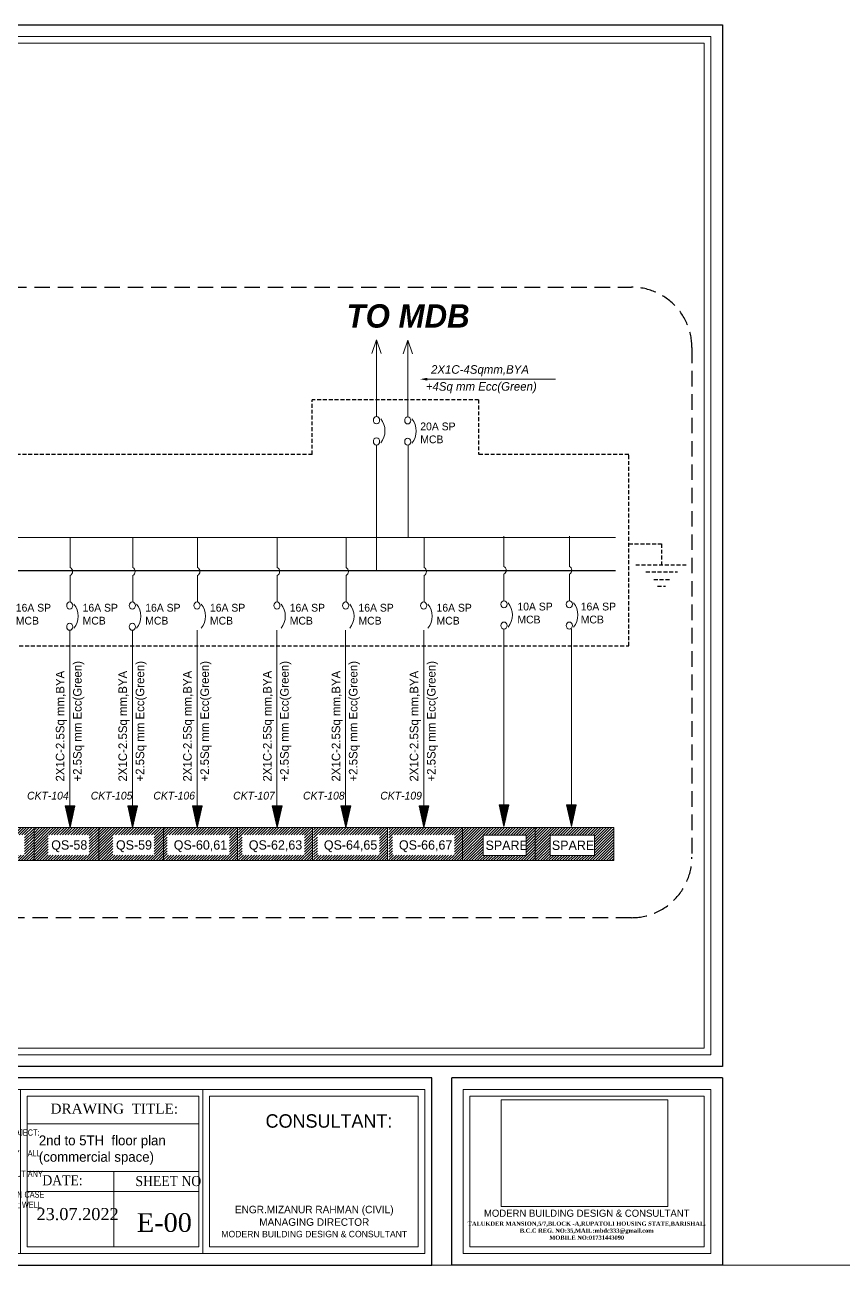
# Model space of a CAD drawing. Header units: inches. Extents: x 109699 to 44449955, y -10987 to 15824140.
# Drawn here: x 212046 to 212572, y -4569 to -3772 of the extents above; entities that cross this region are included whole.
import ezdxf

# ---------------------------------------------------------------- set-up
doc = ezdxf.new("R2010")
doc.units = ezdxf.units.IN
doc.header["$LTSCALE"] = 5
doc.header["$MEASUREMENT"] = 0
doc.linetypes.add('DASHED', pattern=[0.75, 0.5, -0.25])
doc.linetypes.add('DASHED2', pattern=[0.375, 0.25, -0.125])
doc.layers.get('0').update_dxf_attribs({"color": 123})
doc.layers.get('Defpoints').update_dxf_attribs({"lineweight": 5})
for name, color, linetype, lineweight in [('@NORMAL', 7, 'Continuous', 5), ('CKT-TEXT', 6, 'Continuous', 9), ('E-BOX', 20, 'Continuous', 30), ('E-BUSBER-B', 21, 'Continuous', 18), ('E-BUSBER-N', 131, 'Continuous', 18), ('E-CKT-CABLE', 116, 'Continuous', 18), ('E-CKT-TEXT', 135, 'Continuous', 18), ('E-CKT-TEXT-2', 7, 'Continuous', 9), ('E-MCCB', 5, 'Continuous', 13), ('E-QS-Socket-15A', 1, 'Continuous', 9), ('E-SB-Switch-Board', 106, 'Continuous', 18), ('leter', 140, 'Continuous', 13), ('Text', 7, 'Continuous', 0), ('WALL-1', 8, 'Continuous', 9)]:
    doc.layers.add(name, color=color, linetype=linetype, lineweight=lineweight)
doc.styles.add('box text', font='arial.ttf')
doc.styles.add('RomanS', font='romans.shx')
doc.styles.add('SH-T2', font='times.ttf')
doc.styles.get("Standard").update_dxf_attribs({"font": 'times.ttf'})
doc.styles.add('TAVE2', font='ROM_____.PFB')
picture_1 = doc.add_image_def('image1.png', size_in_pixel=(745, 477))

# ---------------------------------------------------------------- blocks, each defined once
blk = doc.blocks.new('zxczxczxcz')
at = {"layer": '@NORMAL'}
for points in [[(177327.5, -15450.1), (175295.2, -15450.1), (175295.2, -14276.8), (177327.5, -14276.8)], [(177319.9, -15442.5), (175302.8, -15442.5), (175302.8, -14284.5), (177319.9, -14284.5)]]:
    blk.add_lwpolyline(points, close=True, dxfattribs=at)
at = {"layer": 'Text', "lineweight": 30}
for p, q in [((177028.8, -15692.6), (177028.8, -15476.8)), ((177340.9, -15476.8), (177028.8, -15476.8)), ((177340.9, -15476.8), (177340.9, -15692.6)), ((177340.9, -15692.6), (177028.8, -15692.6))]:
    blk.add_line(p, q, dxfattribs=at)
at = {"layer": 'Text'}
for p, q in [((177340.9, -15692.6), (177340.9, -15476.8)), ((177340.9, -15692.6), (177340.9, -15476.8)), ((176008.4, -15679.2), (176008.4, -15490.2)), ((176270.1, -15490.2), (176270.1, -15679.2)), ((176531.8, -15490.2), (176531.8, -15679.2)), ((176742, -15490.2), (176997.7, -15490.2)), ((176742, -15679.2), (176742, -15490.2)), ((176997.7, -15490.2), (176997.7, -15679.2)), ((177042.2, -15490.2), (177327.5, -15490.2)), ((177042.2, -15679.2), (177042.2, -15490.2)), ((177327.5, -15490.2), (177327.5, -15679.2)), ((175700.4, -15497.8), (175700.4, -15671.6)), ((175709, -15497.8), (176001.6, -15497.8)), ((175709, -15497.8), (175709, -15671.6)), ((176001.6, -15497.8), (176001.6, -15671.6)), ((176001.6, -15671.6), (176001.6, -15497.8)), ((176016.1, -15671.6), (176016.1, -15497.8)), ((176262.5, -15497.8), (176262.5, -15671.6)), ((176277.8, -15497.8), (176277.8, -15671.6)), ((176524.2, -15497.8), (176524.2, -15671.6)), ((176539.5, -15497.8), (176539.5, -15671.6)), ((176749.6, -15497.8), (176990.1, -15497.8)), ((176749.6, -15671.6), (176749.6, -15497.8)), ((176990.1, -15497.8), (176990.1, -15671.6)), ((177049.8, -15497.8), (177319.9, -15497.8)), ((177049.8, -15671.6), (177049.8, -15497.8)), ((177319.9, -15497.8), (177319.9, -15671.6)), ((175349, -15529.9), (175700.4, -15529.9)), ((175709, -15529.9), (176001.6, -15529.9)), ((176016.1, -15529.9), (176262.5, -15529.9)), ((176277.8, -15529.9), (176524.2, -15529.9)), ((176539.5, -15529.9), (176737.2, -15529.9)), ((176539.5, -15584.7), (176737.2, -15584.7)), ((176639.5, -15584.7), (176639.5, -15671.6)), ((176016.1, -15592.4), (176262.5, -15592.4)), ((176016.1, -15616.8), (176262.5, -15616.8)), ((176539.5, -15607.6), (176737.2, -15607.6)), ((176990.1, -15671.6), (176749.6, -15671.6)), ((177319.9, -15671.6), (177049.8, -15671.6)), ((176997.7, -15679.2), (176742, -15679.2)), ((177327.5, -15679.2), (177042.2, -15679.2))]:
    blk.add_line(p, q, dxfattribs=at)
at = {"layer": 'Text', "lineweight": 30}
blk.add_lwpolyline([(177005.9, -15476.8), (175281.8, -15476.8), (175281.8, -15692.6), (177005.9, -15692.6)], close=True, dxfattribs=at)
at = {"layer": 'Text'}
blk.add_lwpolyline([(176997.7, -15490.2), (175295.2, -15490.2), (175295.2, -15679.2), (176997.7, -15679.2)], close=True, dxfattribs=at)
for points in [[(175700.4, -15497.8), (175349, -15497.8), (175349, -15671.6), (175700.4, -15671.6)], [(176001.6, -15497.8), (175709, -15497.8)], [(176524.2, -15497.8), (176016.1, -15497.8)], [(176539.5, -15671.6), (176737.2, -15671.6), (176737.2, -15497.8), (176539.5, -15497.8)], [(175709, -15671.6), (176001.6, -15671.6)], [(176016.1, -15671.6), (176524.2, -15671.6)]]:
    blk.add_lwpolyline(points, dxfattribs=at)
at = {"layer": 'WALL-1', "lineweight": 30}
blk.add_line((177340.9, -14263.5), (177340.9, -15463.5), dxfattribs=at)
blk.add_lwpolyline([(177340.9, -15463.5), (175281.8, -15463.5), (175281.8, -14263.5), (177340.9, -14263.5)], close=True, dxfattribs=at)
at = {"layer": 'leter', "insert": (177184.4, -15628.6), "char_height": 3.9766, "width": 400.68, "attachment_point": 2}
blk.add_mtext('{\\fFranklin Gothic Medium|b0|i0|c0|p34;\\H2.066x;\\C5;MODERN BUILDING DESIGN & CONSULTANT\\H1.2x; \\C256; \\P\\fTimes New Roman|b1|i0|c0|p18;\\H0.4899x;\\C7;TALUKDER MANSION,5/7,BLOCK -A,RUPATOLI HOUSING STATE,BARISHAL.\\PB.C.C REG. NO:35,MAIL:mbdc333@gmail.com\\PMOBILE NO:01731443090\\P\\fFranklin Gothic Medium|b0|i0|c0|p34;\\H0.8231x;\\C256;                             }', dxfattribs=at)
at = {"layer": 'Text'}
for s, insert, char_height, width, attachment_point in [("{\\C1;ARCHITECT'S NAME & SIGNATURE:}", (176020.9, -15504.7, 29.8), 11.609, 235.441, 1), ('{\\C1;NOTE:}', (176282.6, -15504.7, 29.8), 12.899, 235.441, 1), ('{\\fFranklin Gothic Medium Cond|b0|i0|c0|p34;\\C1;PROJECT:}', (175357.8, -15510.9, 91), 15.338, 414.227, 1), ('{\\fFranklin Gothic Medium|b0|i0|c0|p34;\\C1;OWNER:}', (175717.8, -15506.8), 15.338, 414.227, 1), ('{\\C1;DRAWING  TITLE:}', (176566.4, -15506.4, -14.9), 11.609, 235.441, 1), ('{\\fFranklin Gothic Medium|b0|i0|c0|p34;\\C1;CONSULTANT:}', (176814.3, -15518.7, 279.5), 15.479, 414.227, 1), ('\\pt35.29515;{\\fCentury Gothic|b1|i0|c0|p34;PROPOSED 10 STORIED MIXED USE BUILDING FOR \\PMD.MIJANUR RAHAMAN GONG,\\PS/O:LATE.MOTIUR RAHMAN, \\PMOUZA:BAGURA ALEKANDA,J.L NO.:50,\\PKHATIAN NO.:24703,PLOT NO.:1156,\\PWARD NO.:20,LECHUSHAH SARAK,\\P\\pt67.08058;COLLEGE ROAD, \\PB.C.C , BARISHAL }', (175356.2, -15535.4), 9.808, 458.165, 1), ('{\\fArial Narrow|b1|i0|c0|p34;Md. Amirul Arifin\\P\\fArial Narrow|b0|i0|c0|p34;\\H0.7794x;Architect\\PIAB & Rajuk Reg. No: A-273\\fCentury Gothic|b0|i0|c0|p34;\\L\\P\\H1.283x;\\l \\P\\fFranklin Gothic Medium|b0|i0|c0|p34; \\fFranklin Gothic Book|b0|i0|c0|p34;\\H0.6173x;  \\fFranklin Gothic Medium|b0|i0|c0|p34;\\H1.62x; \\fFranklin Gothic Book|b0|i0|c0|p34;\\H0.6173x; \\fFranklin Gothic Medium|b0|i0|c0|p34;\\H1.62x;                                                                                       }', (176140.3, -15537.7), 12.7553, 248.971, 2), ('\\pi-34.83833,l34.83833,t34.83833;{\\W0.9;\\C1;DATE:}', (176557, -15588.9, -14.9), 11.609, 235.441, 1), ('\\pi-34.83833,l34.83833,t34.83833;{\\W0.9;\\C1;SHEET NO}', (176664.3, -15589.8, -14.9), 11.609, 235.441, 1), ('{\\C1;STRUCTURAL Eng. NAME & SIGNATURE:}', (176021.3, -15600.8, 29.8), 9.029, 235.441, 1), ('{\\fTimes New Roman|b1|i0|c0|p18; Engr. S.M. Towhidul Alam\\P\\fTimes New Roman|b0|i0|c0|p18; \\H0.9205x;B.Sc. Engr. (CIVIL); \\fTimes New Roman|b1|i0|c0|p18;M-23859}', (176136.8, -15628.7, -14.9), 12.7553, 248.971, 2), ('\\pi-191.13542,l191.13542,t191.13542;23.07.2022', (176550.3, -15626.7, -14.9), 13.931, 375.033, 1), ('{\\fFranklin Gothic Medium|b0|i0|c0|p34;\\C0;ENGR.MIZANUR RAHMAN (CIVIL)\\PMANAGING DIRECTOR\\P\\H0.8571x;MODERN BUILDING DESIGN & CONSULTANT}', (176870.4, -15624.1, -11.9), 8.668, 331.382, 2)]:
    blk.add_mtext(s, dxfattribs=dict(at, insert=insert, char_height=char_height, width=width, attachment_point=attachment_point))
at = {"layer": 'Text', "linetype": 'Continuous', "insert": (175719.2, -15536.1), "char_height": 11.145, "width": 329.404, "attachment_point": 1, "style": 'SH-T2'}
blk.add_mtext('\\pt76.20062;{\\fCentury Gothic|b1|i0|c0|p34;1/ MD.MIJANUR RAHAMAN \\P\\P2/MD.MOFIZUR RAHAMAN\\P \\P3/ROKSANA BEGUM\\P\\P4/SHIRIN SULTANA}', dxfattribs=at)
at = {"layer": 'Text', "insert": (176282.3, -15536.2, -14.9), "char_height": 7.1387, "width": 248.98, "attachment_point": 1, "style": 'box text'}
blk.add_mtext("{\\fArial Narrow|b0|i0|c0|p34;\\W0.9;THIS NOTE IS VALID FOR DRAWINGS RELATED TO THIS PROJECT:\\P1. PLEASE DO NOT SCALE FROM THE DRAWINGS.\\P2. CONTRACTORS AND SUB-CONTRACTORS ARE TO VERIFY    ALL DIMENSIONS AT THE SITE.\\P3. THE CONTRACTOR IS TO NOTIFY THE CONSULTANT ABOUT ANY DISCREPANCIES/ DIFFERENCES CONTAINED\\PIN THE DRAWING (IN RELATION TO OTHER DRAWINGS) OR IN CASE OF CONTRADICTS WITH  'BNBC' & 'IMARAT BIDHIMALA, 2008'; WELL BEFORE IGNITING WORK.}", dxfattribs=at)
at = {"layer": '@NORMAL', "color": 0}
image = blk.add_image(picture_1, insert=(177085.8, -15624.9), size_in_units=(191.9, 122.8), rotation=0, dxfattribs=dict(at, brightness=35, contrast=59))
image.dxf.flags = 7
blk = doc.blocks.new('E-CKT TEXT')
for p, q in [((648438.87, 22105.08), (648437.12, 22112.85)), ((648437.12, 22112.85), (648440.62, 22112.85)), ((648437.16, 22112.65), (648437.36, 22112.85)), ((648437.21, 22112.43), (648437.63, 22112.85)), ((648437.26, 22112.21), (648437.89, 22112.85)), ((648437.31, 22112), (648438.16, 22112.85)), ((648437.36, 22111.78), (648438.43, 22112.85)), ((648437.41, 22111.56), (648438.69, 22112.85)), ((648437.46, 22111.35), (648438.96, 22112.85)), ((648437.51, 22111.13), (648439.22, 22112.85)), ((648437.55, 22110.92), (648439.49, 22112.85)), ((648437.6, 22110.7), (648439.75, 22112.85)), ((648437.65, 22110.48), (648440.02, 22112.85)), ((648437.7, 22110.27), (648440.28, 22112.85)), ((648437.75, 22110.05), (648440.55, 22112.85)), ((648437.8, 22109.83), (648440.57, 22112.6)), ((648437.85, 22109.62), (648440.49, 22112.26)), ((648437.9, 22109.4), (648440.41, 22111.92)), ((648437.94, 22109.18), (648440.34, 22111.58)), ((648437.99, 22108.97), (648440.26, 22111.23)), ((648438.87, 22105.08), (648440.62, 22112.85)), ((648438.04, 22108.75), (648440.18, 22110.89)), ((648438.09, 22108.54), (648440.11, 22110.55)), ((648438.14, 22108.32), (648440.03, 22110.21)), ((648438.19, 22108.1), (648439.95, 22109.86)), ((648438.24, 22107.89), (648439.87, 22109.52)), ((648438.29, 22107.67), (648439.8, 22109.18)), ((648438.34, 22107.45), (648439.72, 22108.84)), ((648438.38, 22107.24), (648439.64, 22108.49)), ((648438.43, 22107.02), (648439.56, 22108.15)), ((648438.48, 22106.8), (648439.49, 22107.81)), ((648438.53, 22106.59), (648439.41, 22107.47)), ((648438.58, 22106.37), (648439.33, 22107.13)), ((648438.63, 22106.16), (648439.26, 22106.78)), ((648438.68, 22105.94), (648439.18, 22106.44)), ((648438.73, 22105.72), (648439.1, 22106.1)), ((648438.77, 22105.51), (648439.02, 22105.76)), ((648438.82, 22105.29), (648438.95, 22105.41))]:
    blk.add_line(p, q)
blk = doc.blocks.new('A$C7DE01C66')
at = {"layer": 'E-CKT-CABLE'}
for p, q in [((0, 25.02), (0, 13.35)), ((0, 10.31), (0, 0))]:
    blk.add_line(p, q, dxfattribs=at)
blk.add_arc((-0.81, 11.83), 1.72, 298.1075, 61.8925, dxfattribs=at)

msp = doc.modelspace()

# ---------------------------------------------------------------- hatches: boundary and pattern name
at = {"layer": 'E-CKT-TEXT-2'}
h = msp.add_hatch(dxfattribs=at)
h.set_pattern_fill('ANSI31', color=256, scale=10)
h.set_pattern_definition([(45, (10233.5841, -16781.8087), (-0.8838834765, 0.8838834765), [])])
h.paths.add_polyline_path([(212424.56, -4287.61), (212396.88, -4287.61), (212396.88, -4287.61), (212396.88, -4287.61), (212374.04, -4287.61), (212374.04, -4308.8), (212424.56, -4308.8)])
h.paths.add_polyline_path([(212374.04, -4287.61), (212353.49, -4287.61), (212353.49, -4287.61), (212353.49, -4287.61), (212327.37, -4287.61), (212327.37, -4308.8), (212374.04, -4308.8)])
h.paths.add_polyline_path([(212383.6, -4305.5), (212412.17, -4305.5), (212412.17, -4292.55), (212383.6, -4292.55)], flags=16)
h.paths.add_polyline_path([(212340.5, -4305.5), (212368.33, -4305.5), (212368.33, -4292.55), (212340.5, -4292.55)], flags=16)
at = {"layer": 'E-QS-Socket-15A'}
h = msp.add_hatch(dxfattribs=at)
h.set_pattern_fill('ANSI31', color=1, scale=10)
h.set_pattern_definition([(45, (9998.8165, -16781.8087), (-0.8838834765, 0.8838834765), [])])
h.paths.add_polyline_path([(212051.91, -4287.61), (212031.96, -4287.61), (212031.96, -4287.61), (212031.96, -4287.61), (212010.4, -4287.61), (212010.4, -4308.8), (212051.91, -4308.8)])
h.paths.add_polyline_path([(212019.41, -4305.3), (212045.88, -4305.3), (212045.88, -4292.35), (212019.41, -4292.35)], flags=16)
h = msp.add_hatch(dxfattribs=at)
h.set_pattern_fill('ANSI31', color=1, scale=10)
h.set_pattern_definition([(45, (18117.269, 2023.2584), (-0.8838834765, 0.8838834765), [])])
h.paths.add_polyline_path([(212093.5, -4287.61), (212073.55, -4287.61), (212073.55, -4287.61), (212073.55, -4287.61), (212051.99, -4287.61), (212051.99, -4308.8), (212093.5, -4308.8)])
h.paths.add_polyline_path([(212061, -4305.3), (212087.47, -4305.3), (212087.47, -4292.35), (212061, -4292.35)], flags=16)
h = msp.add_hatch(dxfattribs=at)
h.set_pattern_fill('ANSI31', color=1, scale=10)
h.set_pattern_definition([(45, (10081.9962, -16781.8087), (-0.8838834765, 0.8838834765), [])])
h.paths.add_polyline_path([(212135.09, -4287.61), (212115.14, -4287.61), (212115.14, -4287.61), (212115.14, -4287.61), (212093.58, -4287.61), (212093.58, -4308.8), (212135.09, -4308.8)])
h.paths.add_polyline_path([(212102.59, -4305.3), (212129.06, -4305.3), (212129.06, -4292.35), (212102.59, -4292.35)], flags=16)
h = msp.add_hatch(dxfattribs=at)
h.set_pattern_fill('ANSI31', color=1, scale=10)
h.set_pattern_definition([(45, (10123.586, -16781.8087), (-0.8838834765, 0.8838834765), [])])
h.paths.add_polyline_path([(212182.64, -4287.61), (212156.73, -4287.61), (212156.73, -4287.61), (212156.73, -4287.61), (212135.17, -4287.61), (212135.17, -4308.8), (212182.64, -4308.8)])
h.paths.add_polyline_path([(212137.53, -4305.3), (212177.55, -4305.3), (212177.55, -4292.35), (212137.53, -4292.35)], flags=16)
h = msp.add_hatch(dxfattribs=at)
h.set_pattern_fill('ANSI31', color=1, scale=10)
h.set_pattern_definition([(45, (10171.8282, -16781.8087), (-0.8838834765, 0.8838834765), [])])
h.paths.add_polyline_path([(212230.88, -4287.61), (212204.97, -4287.61), (212204.97, -4287.61), (212204.97, -4287.61), (212183.41, -4287.61), (212183.41, -4308.8), (212230.88, -4308.8)])
h.paths.add_polyline_path([(212185.77, -4305.3), (212225.79, -4305.3), (212225.79, -4292.35), (212185.77, -4292.35)], flags=16)
h = msp.add_hatch(dxfattribs=at)
h.set_pattern_fill('ANSI31', color=1, scale=10)
h.set_pattern_definition([(45, (10220.0704, -16781.8087), (-0.8838834765, 0.8838834765), [])])
h.paths.add_polyline_path([(212279.12, -4287.61), (212253.21, -4287.61), (212253.21, -4287.61), (212253.21, -4287.61), (212231.65, -4287.61), (212231.65, -4308.8), (212279.12, -4308.8)])
h.paths.add_polyline_path([(212234.01, -4305.3), (212274.03, -4305.3), (212274.03, -4292.35), (212234.01, -4292.35)], flags=16)
h = msp.add_hatch(dxfattribs=at)
h.set_pattern_fill('ANSI31', color=1, scale=10)
h.set_pattern_definition([(45, (10268.3126, -16781.8087), (-0.8838834765, 0.8838834765), [])])
h.paths.add_polyline_path([(212327.37, -4287.61), (212301.45, -4287.61), (212301.45, -4287.61), (212301.45, -4287.61), (212279.9, -4287.61), (212279.9, -4308.8), (212327.37, -4308.8)])
h.paths.add_polyline_path([(212282.26, -4305.3), (212322.27, -4305.3), (212322.27, -4292.35), (212282.26, -4292.35)], flags=16)

# ---------------------------------------------------------------- linework, layer by layer
at = {"linetype": 'DASHED2', "lineweight": 25, "ltscale": 8}
msp.add_lwpolyline([(211437.14, -3940.39), (212435.87, -3940.39, -0.414214), (212474.75, -3979.27), (212474.75, -4306.65, -0.414214), (212435.87, -4345.53), (211437.14, -4345.53, -0.414214), (211398.26, -4306.65), (211398.26, -3979.27, -0.414214)], format="xyb", close=True, dxfattribs=at)
at = {"layer": 'CKT-TEXT', "extrusion": (0, 0, -1)}
for centre in [(212070.42, -4151.79), (212110.66, -4151.79), (212152.25, -4151.79), (212203.54, -4151.79), (212247.71, -4151.79), (212297.88, -4151.79), (212349.47, -4151.03), (212391.52, -4151.03)]:
    msp.add_ellipse(centre, major_axis=(0, 11.32), ratio=0.8736, start_param=0.810857, end_param=2.330736, dxfattribs=at)
at = {"layer": 'Defpoints', "ltscale": 0.5}
msp.add_ray((184484.87, -4568.82), (1, 0), dxfattribs=at)
at = {"layer": 'E-BOX', "linetype": 'DASHED'}
for p, q in [((212337.64, -4012.73), (212230.74, -4012.73)), ((212230.74, -4047.88), (212230.74, -4012.73)), ((212230.74, -4047.88), (212230.74, -4012.73)), ((212337.64, -4012.73), (212337.64, -4047.88)), ((212230.74, -4047.88), (211434.96, -4047.88)), ((212230.74, -4047.88), (211434.96, -4047.88)), ((212434.2, -4047.88), (212337.64, -4047.88)), ((212434.2, -4170.9), (212434.2, -4047.88)), ((212434.2, -4105.38), (212455.31, -4105.38)), ((212455.31, -4105.38), (212455.31, -4118.8)), ((212438.67, -4118.8), (212471.94, -4118.8)), ((212445.22, -4123.29), (212465.4, -4123.29)), ((212450.26, -4128.23), (212460.35, -4128.23)), ((212452.74, -4132.51), (212457.78, -4132.51)), ((211434.96, -4170.9), (212434.2, -4170.9))]:
    msp.add_line(p, q, dxfattribs=at)
at = {"layer": 'E-BUSBER-B', "color": 1}
msp.add_line((211453.3, -4101.19), (212425.74, -4101.19), dxfattribs=at)
at = {"layer": 'E-BUSBER-N', "lineweight": 25}
msp.add_line((211453.3, -4122.54), (212425.74, -4122.54), dxfattribs=at)
at = {"layer": 'E-CKT-CABLE'}
for p, q in [((212272.04, -3974.34), (212269.11, -3983.08)), ((212272.04, -3974.34), (212275.11, -3983.08)), ((212272.04, -4023.63), (212272.04, -3974.34)), ((212292.14, -3974.47), (212289.2, -3983.21)), ((212292.14, -3974.47), (212295.2, -3983.21)), ((212292.14, -4023.75), (212292.14, -3974.47)), ((212304.62, -3999.55), (212387.18, -3999.55)), ((212272.04, -4122.54), (212272.04, -4041.83)), ((212292.37, -4101.3), (212292.37, -4041.94)), ((212353.95, -4160.13), (212353.95, -4286.85)), ((212397.33, -4160.13), (212397.33, -4286.85)), ((212074.9, -4160.89), (212074.9, -4287.61)), ((212115.14, -4160.89), (212115.14, -4287.61)), ((212156.73, -4160.89), (212156.73, -4287.61)), ((212208.02, -4160.89), (212208.02, -4287.61)), ((212252.18, -4160.89), (212252.18, -4287.61)), ((212302.36, -4160.89), (212302.36, -4287.61)), ((212135.12, -4287.61), (212135.12, -4308.8)), ((212327.37, -4287.61), (212327.37, -4308.8)), ((212424.56, -4287.61), (212424.56, -4308.8))]:
    msp.add_line(p, q, dxfattribs=at)
msp.add_lwpolyline([(211435.48, -4287.61), (212424.56, -4287.61), (212424.56, -4308.8), (211435.48, -4308.8)], close=True, dxfattribs=at)
msp.add_solid([(212304.62, -4000.44), (212304.62, -3998.67), (212299.98, -3999.55)], dxfattribs=at)
at = {"layer": 'E-CKT-TEXT-2'}
msp.add_line((212374.04, -4287.61), (212374.04, -4308.8), dxfattribs=at)
for points in [[(212374.04, -4287.61), (212353.49, -4287.61), (212353.49, -4287.61), (212353.49, -4287.61), (212327.37, -4287.61), (212327.37, -4308.8), (212374.04, -4308.8)], [(212424.56, -4287.61), (212396.88, -4287.61), (212396.88, -4287.61), (212396.88, -4287.61), (212374.04, -4287.61), (212374.04, -4308.8), (212424.56, -4308.8)], [(212340.5, -4305.5), (212368.33, -4305.5), (212368.33, -4292.55), (212340.5, -4292.55)], [(212383.6, -4305.5), (212412.17, -4305.5), (212412.17, -4292.55), (212383.6, -4292.55)]]:
    msp.add_lwpolyline(points, close=True, dxfattribs=at)
at = {"layer": 'E-MCCB', "extrusion": (0, 0, -1)}
for centre in [(212272.04, -4025.9), (212292.14, -4026.03), (212272.04, -4039.55), (212292.14, -4039.68)]:
    msp.add_ellipse(centre, major_axis=(0, 2.28), ratio=0.8736, dxfattribs=at)
for centre, major_axis, start_param, end_param in [((212267.57, -4032.73), (0, 11.32), 0.810857, 2.330736), ((212287.66, -4032.85), (0, 11.32), 0.810857, 2.330736), ((212074.9, -4144.96), (0, 2.28), 1.570796326787449, 7.853981633967035), ((212115.14, -4144.96), (0, 2.28), 1.570796326787449, 7.853981633967035), ((212156.73, -4144.96), (0, 2.28), 1.570796326787449, 7.853981633967035), ((212208.02, -4144.96), (0, 2.28), 1.570796326787449, 7.853981633967035), ((212252.18, -4144.96), (0, 2.28), 1.570796326787449, 7.853981633967035), ((212302.36, -4144.96), (0, 2.28), 1.570796326787449, 7.853981633967035), ((212353.95, -4144.2), (0, 2.28), 1.570796326787449, 7.853981633967035), ((212396, -4144.2), (0, 2.28), 1.570796326787449, 7.853981633967035), ((212074.9, -4158.61), (0, 2.28), 1.570796326788042, 7.853981633967629), ((212115.14, -4158.61), (0, 2.28), 1.570796326788042, 7.853981633967629), ((212353.95, -4157.85), (0, 2.28), 1.570796326788042, 7.853981633967629), ((212396, -4157.85), (0, 2.28), 1.570796326788042, 7.853981633967629)]:
    msp.add_ellipse(centre, major_axis=major_axis, ratio=0.8736, start_param=start_param, end_param=end_param, dxfattribs=at)
at = {"layer": 'E-QS-Socket-15A', "ltscale": 10}
msp.add_line((212337.64, -4012.73), (212337.64, -4012.73), dxfattribs=at)
at = {"layer": 'E-QS-Socket-15A', "color": 1}
for p, q in [((212051.94, -4287.61), (212051.94, -4308.8)), ((212051.94, -4287.61), (212051.94, -4308.8)), ((212093.53, -4287.61), (212093.53, -4308.8)), ((212093.53, -4287.61), (212093.53, -4308.8)), ((212093.53, -4287.61), (212093.53, -4308.8)), ((212093.53, -4287.61), (212093.53, -4308.8)), ((212093.53, -4287.61), (212093.53, -4308.8)), ((212093.53, -4287.61), (212093.53, -4308.8)), ((212135.12, -4287.61), (212135.12, -4308.8)), ((212135.12, -4287.61), (212135.12, -4308.8)), ((212135.12, -4287.61), (212135.12, -4308.8)), ((212135.12, -4287.61), (212135.12, -4308.8)), ((212182.64, -4287.61), (212182.64, -4308.8)), ((212230.88, -4287.61), (212230.88, -4308.8)), ((212279.12, -4287.61), (212279.12, -4308.8)), ((212327.37, -4287.61), (212327.37, -4308.8))]:
    msp.add_line(p, q, dxfattribs=at)
at = {"layer": 'E-QS-Socket-15A', "color": 244}
for p, q in [((212051.94, -4287.61), (212051.94, -4308.8)), ((212135.12, -4287.61), (212135.12, -4308.8))]:
    msp.add_line(p, q, dxfattribs=at)
at = {"layer": 'E-SB-Switch-Board'}
msp.add_line((212135.12, -4287.61), (212135.12, -4308.8), dxfattribs=at)

# ---------------------------------------------------------------- block references
at = {"layer": 'E-CKT-TEXT-2', "xscale": 1.791404791323321, "yscale": 1.791404791323321, "zscale": 1.791404791323321}
for p in [(-949262.55, -43885.99), (-949219.17, -43885.99)]:
    msp.add_blockref('E-CKT TEXT', p, dxfattribs=at)
at = {"layer": 'E-QS-Socket-15A', "ltscale": 10, "xscale": 1.65870814017606, "yscale": 1.65870814017606, "zscale": 1.65870814017606}
for p in [(212075.16, -4142.71), (212115.4, -4142.71), (212156.99, -4142.71), (212208.27, -4142.71), (212252.44, -4142.71), (212302.62, -4142.71), (212353.91, -4141.94), (212396, -4141.93)]:
    msp.add_blockref('A$C7DE01C66', p, dxfattribs=at)
at = {"layer": 'E-QS-Socket-15A', "color": 1, "xscale": 1.791404791323321, "yscale": 1.791404791323321, "zscale": 1.791404791323321}
for p in [(-949541.45, -43886.75), (-949501.21, -43886.75), (-949459.62, -43886.75), (-949408.33, -43886.75), (-949364.17, -43886.75), (-949313.99, -43886.75)]:
    msp.add_blockref('E-CKT TEXT', p, dxfattribs=at)
at = {"layer": 'WALL-1', "linetype": 'Continuous', "xscale": 0.5576728227840001, "yscale": 0.5576728227840001, "zscale": 0.5576728227840001}
msp.add_blockref('zxczxczxcz', (113596.22, 4182.51), dxfattribs=at)

# ---------------------------------------------------------------- texts
at = {"layer": 'CKT-TEXT', "attachment_point": 1}
for s, insert, char_height, width, style in [('{\\fCentury Gothic|b1|i1|c0|p34;TO MDB}', (212252.79, -3951.4), 15, 86.7197, 'TAVE2'), ('{\\fCentury Gothic|b0|i1|c0|p34;2X1C-4Sqmm,BYA}', (212307.07, -3990.54), 5.5, 92.1714, 'RomanS'), ('{\\fCentury Gothic|b0|i1|c0|p34;+4Sq mm Ecc(Green)}', (212303.71, -4001.44), 5.5, 92.1714, 'RomanS'), ('{\\fCentury Gothic|b0|i0|c0|p34;20A SP\\PMCB}', (212300.18, -4027.37), 5, 29.9821, 'RomanS'), ('{\\fCentury Gothic|b0|i0|c0|p34;16A SP\\PMCB}', (212040.22, -4143.87), 5, 29.9821, 'RomanS'), ('{\\fCentury Gothic|b0|i0|c0|p34;16A SP\\PMCB}', (212083.16, -4143.87), 5, 29.9821, 'RomanS'), ('{\\fCentury Gothic|b0|i0|c0|p34;16A SP\\PMCB}', (212123.4, -4143.87), 5, 29.9821, 'RomanS'), ('{\\fCentury Gothic|b0|i0|c0|p34;16A SP\\PMCB}', (212164.99, -4143.87), 5, 29.9821, 'RomanS'), ('{\\fCentury Gothic|b0|i0|c0|p34;16A SP\\PMCB}', (212216.28, -4143.87), 5, 29.9821, 'RomanS'), ('{\\fCentury Gothic|b0|i0|c0|p34;16A SP\\PMCB}', (212260.45, -4143.87), 5, 29.9821, 'RomanS'), ('{\\fCentury Gothic|b0|i0|c0|p34;16A SP\\PMCB}', (212310.62, -4143.87), 5, 29.9821, 'RomanS'), ('{\\fCentury Gothic|b0|i0|c0|p34;10A SP\\PMCB}', (212362.6, -4143.13), 5, 29.9821, 'RomanS'), ('{\\fCentury Gothic|b0|i0|c0|p34;16A SP\\PMCB}', (212403.31, -4143.13), 5, 29.9821, 'RomanS')]:
    msp.add_mtext(s, dxfattribs=dict(at, insert=insert, char_height=char_height, width=width, style=style))
at = {"layer": 'E-CKT-TEXT', "color": 1, "char_height": 5, "width": 24.1526, "attachment_point": 1}
for s, insert in [('{\\fCentury Gothic|b0|i1|c0|p34;\\C256;CKT-104}', (212047.45, -4264.62)), ('{\\fCentury Gothic|b0|i1|c0|p34;\\C256;CKT-105}', (212088.41, -4264.62)), ('{\\fCentury Gothic|b0|i1|c0|p34;\\C256;CKT-106}', (212128.62, -4264.62)), ('{\\fCentury Gothic|b0|i1|c0|p34;\\C256;CKT-107}', (212179.91, -4264.62)), ('{\\fCentury Gothic|b0|i1|c0|p34;\\C256;CKT-108}', (212224.81, -4264.62)), ('{\\fCentury Gothic|b0|i1|c0|p34;\\C256;CKT-109}', (212274.46, -4264.62))]:
    msp.add_mtext(s, dxfattribs=dict(at, insert=insert))
at = {"layer": 'E-CKT-TEXT-2', "color": 7, "char_height": 5.5, "width": 121.8928, "attachment_point": 1, "rotation": 90, "style": 'RomanS'}
for s, insert in [('{\\fCentury Gothic|b0|i0|c0|p34;\\C256;+2.5Sq mm Ecc(Green) }', (212077, -4258.05)), ('{\\fCentury Gothic|b0|i0|c0|p34;\\C256;+2.5Sq mm Ecc(Green) }', (212117.24, -4258.05)), ('{\\fCentury Gothic|b0|i0|c0|p34;\\C256;+2.5Sq mm Ecc(Green) }', (212158.83, -4258.05)), ('{\\fCentury Gothic|b0|i0|c0|p34;\\C256;+2.5Sq mm Ecc(Green) }', (212210.12, -4258.05)), ('{\\fCentury Gothic|b0|i0|c0|p34;\\C256;+2.5Sq mm Ecc(Green) }', (212254.29, -4258.05)), ('{\\fCentury Gothic|b0|i0|c0|p34;\\C256;+2.5Sq mm Ecc(Green) }', (212304.47, -4258.05)), ('{\\fCentury Gothic|b0|i0|c0|p34;\\C256;2X1C-2.5Sq mm,BYA}', (212065.94, -4258.05)), ('{\\fCentury Gothic|b0|i0|c0|p34;\\C256;2X1C-2.5Sq mm,BYA}', (212106.18, -4258.05)), ('{\\fCentury Gothic|b0|i0|c0|p34;\\C256;2X1C-2.5Sq mm,BYA}', (212147.77, -4258.05)), ('{\\fCentury Gothic|b0|i0|c0|p34;\\C256;2X1C-2.5Sq mm,BYA}', (212199.06, -4258.05)), ('{\\fCentury Gothic|b0|i0|c0|p34;\\C256;2X1C-2.5Sq mm,BYA}', (212243.23, -4258.05)), ('{\\fCentury Gothic|b0|i0|c0|p34;\\C256;2X1C-2.5Sq mm,BYA}', (212293.4, -4258.05))]:
    msp.add_mtext(s, dxfattribs=dict(at, insert=insert))
at = {"layer": 'E-CKT-TEXT-2', "char_height": 6, "width": 24.0847, "attachment_point": 1}
for insert in [(212342.11, -4296.01), (212384.74, -4296.01)]:
    msp.add_mtext('{\\fCentury Gothic|b0|i0|c0|p34;SPARE}', dxfattribs=dict(at, insert=insert))
at = {"layer": 'E-QS-Socket-15A', "color": 1, "char_height": 6, "width": 24.1526, "attachment_point": 1}
for s, insert in [('{\\fCentury Gothic|b0|i0|c0|p34;\\C256;QS-58}', (212062.98, -4295.81)), ('{\\fCentury Gothic|b0|i0|c0|p34;\\C256;QS-59}', (212104.57, -4295.81)), ('{\\fCentury Gothic|b0|i0|c0|p34;\\C256;QS-60,61}', (212141.72, -4295.81)), ('{\\fCentury Gothic|b0|i0|c0|p34;\\C256;QS-62,63}', (212189.96, -4295.81)), ('{\\fCentury Gothic|b0|i0|c0|p34;\\C256;QS-64,65}', (212238.2, -4295.81)), ('{\\fCentury Gothic|b0|i0|c0|p34;\\C256;QS-66,67}', (212286.45, -4295.81))]:
    msp.add_mtext(s, dxfattribs=dict(at, insert=insert))
at = {"layer": 'Text', "attachment_point": 1}
for s, insert, char_height, width in [('{\\fCentury Gothic|b0|i0|c0|p34;2nd to 5TH  floor plan \\P(\\C0;commercial space\\C256;)}', (212055.02, -4485.44, -8.47), 6.3421, 170.7311), ('\\pi-115.43002,l115.43002,t115.43002;E-00', (212118.08, -4535.4, -6.42), 12.0182, 36.017)]:
    msp.add_mtext(s, dxfattribs=dict(at, insert=insert, char_height=char_height, width=width))

doc.saveas('drawing.dxf')
